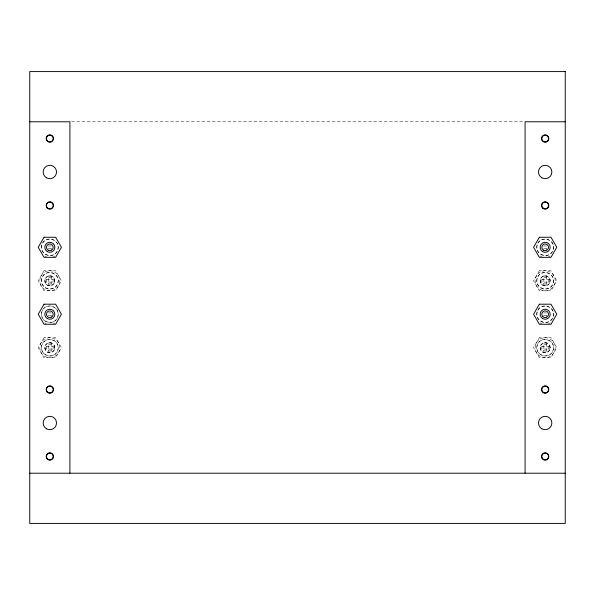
<?xml version="1.0" encoding="UTF-8"?>
<svg xmlns="http://www.w3.org/2000/svg" width="595" height="595" viewBox="0 0 595 595"><rect width="100%" height="100%" fill="white"/><g stroke="black" fill="none" stroke-linecap="round" stroke-linejoin="round"><path stroke-width="0.45" stroke-dasharray="2.98 2.23" d="M71.586 121.789L524.344 121.789M51.17 248.636L48.493 248.636L48.493 245.958L51.17 245.958L51.17 251.15M546.507 248.636L543.83 248.636L543.83 245.958L546.507 245.958L546.507 251.15M51.17 315.573L48.493 315.573L48.493 312.896L51.17 312.896L51.17 318.087M546.507 315.573L543.83 315.573L543.83 312.896L546.507 312.896L546.507 318.087M54.852 322.929A10.041 10.041 0 0 1 53.26 323.673M46.403 323.673A10.041 10.041 0 0 1 44.811 322.929M54.852 255.991A10.041 10.041 0 0 1 53.26 256.735M46.403 256.735A10.041 10.041 0 0 1 44.811 255.991M550.189 255.991A10.041 10.041 0 0 1 548.597 256.735M541.74 256.735A10.041 10.041 0 0 1 540.148 255.991M550.189 322.929A10.041 10.041 0 0 1 548.597 323.673M541.74 323.673A10.041 10.041 0 0 1 540.148 322.929M41.747 245.133C38.571 255.411 55.521 259.948 57.916 249.461C61.092 239.183 44.142 234.646 41.747 245.133M41.747 278.601C38.571 288.88 55.521 293.417 57.916 282.93C61.092 272.651 44.142 268.114 41.747 278.601M41.747 312.07C38.571 322.349 55.521 326.886 57.916 316.399C61.092 306.12 44.142 301.583 41.747 312.07M41.747 345.539C38.571 355.817 55.521 360.354 57.916 349.867C61.092 339.589 44.142 335.052 41.747 345.539M537.084 245.133C533.908 255.411 550.858 259.948 553.253 249.461C556.429 239.183 539.479 234.646 537.084 245.133M537.084 278.601C533.908 288.88 550.858 293.417 553.253 282.93C556.429 272.651 539.479 268.114 537.084 278.601M537.084 312.07C533.908 322.349 550.858 326.886 553.253 316.399C556.429 306.12 539.479 301.583 537.084 312.07M537.084 345.539C533.908 355.817 550.858 360.354 553.253 349.867C556.429 339.589 539.479 335.052 537.084 345.539M44.037 270.725L38.236 280.766L44.037 290.806L55.625 290.806L61.426 280.766L55.625 270.725L44.037 270.725M44.037 337.663L38.236 347.703L44.037 357.744L55.625 357.744L61.426 347.703L55.625 337.663L44.037 337.663M539.375 270.725L533.574 280.766L539.375 290.806L550.963 290.806L556.764 280.766L550.963 270.725L539.375 270.725M539.375 337.663L533.574 347.703L539.375 357.744L550.963 357.744L556.764 347.703L550.963 337.663L539.375 337.663M51.17 276.08L48.493 276.08L48.493 285.451L51.17 285.451L51.17 276.08M546.507 276.08L543.83 276.08L543.83 285.451L546.507 285.451L546.507 276.08M54.517 279.427L45.146 279.427L45.146 282.104L54.517 282.104L54.517 279.427M549.854 279.427L540.483 279.427L540.483 282.104L549.854 282.104L549.854 279.427M51.17 343.017L48.493 343.017L48.493 352.389L51.17 352.389L51.17 343.017M546.507 343.017L543.83 343.017L543.83 352.389L546.507 352.389L546.507 343.017M54.517 346.364L45.146 346.364L45.146 349.042L54.517 349.042L54.517 346.364M549.854 346.364L540.483 346.364L540.483 349.042L549.854 349.042L549.854 346.364M542.662 352.054A5.02 5.02 0 0 0 550.189 347.703A5.02 5.02 0 0 0 542.662 343.352A5.02 5.02 0 0 0 542.662 352.054A5.02 5.02 0 0 0 550.189 347.703A5.02 5.02 0 0 0 542.662 343.352A5.02 5.02 0 0 0 542.662 352.054M543.495 350.604A3.347 3.347 0 0 0 548.516 347.703A3.347 3.347 0 0 0 543.495 344.803A3.347 3.347 0 0 0 543.495 350.604M539.256 353.616A8.367 8.367 0 0 0 553.253 349.867A8.367 8.367 0 0 0 543.004 339.619A8.367 8.367 0 0 0 539.256 353.616M47.325 285.117A5.02 5.02 0 0 0 54.852 280.766A5.02 5.02 0 0 0 47.325 276.415A5.02 5.02 0 0 0 47.325 285.117M47.317 352.054A5.02 5.02 0 0 0 54.852 347.703A5.02 5.02 0 0 0 47.325 343.352A5.02 5.02 0 0 0 47.317 352.054A5.02 5.02 0 0 0 54.852 347.703A5.02 5.02 0 0 0 47.317 343.352A5.02 5.02 0 0 0 47.325 352.054M542.655 285.117A5.02 5.02 0 0 0 550.189 280.766A5.02 5.02 0 0 0 542.655 276.415A5.02 5.02 0 0 0 542.655 285.117M48.158 283.666A3.347 3.347 0 0 0 53.178 280.766A3.347 3.347 0 0 0 48.158 277.865A3.347 3.347 0 0 0 48.158 283.666M46.284 284.313A5.02 5.02 0 0 0 54.681 282.067A5.02 5.02 0 0 0 48.53 275.916A5.02 5.02 0 0 0 46.284 284.313M45.651 288.01A8.367 8.367 0 0 0 58.198 280.766A8.367 8.367 0 0 0 45.651 273.522A8.367 8.367 0 0 0 45.651 288.01M543.495 283.666A3.347 3.347 0 0 0 548.516 280.766A3.347 3.347 0 0 0 543.495 277.865A3.347 3.347 0 0 0 543.495 283.666M541.621 284.313A5.02 5.02 0 0 0 550.018 282.067A5.02 5.02 0 0 0 543.867 275.916A5.02 5.02 0 0 0 541.621 284.313M540.989 288.01A8.367 8.367 0 0 0 553.536 280.766A8.367 8.367 0 0 0 540.989 273.522A8.367 8.367 0 0 0 540.989 288.01M48.158 350.604A3.347 3.347 0 0 0 53.178 347.703A3.347 3.347 0 0 0 48.158 344.803A3.347 3.347 0 0 0 48.158 350.604M43.918 353.616A8.367 8.367 0 0 0 57.916 349.867A8.367 8.367 0 0 0 47.667 339.619A8.367 8.367 0 0 0 43.918 353.616M540.989 254.541A8.367 8.367 0 0 0 553.536 247.297A8.367 8.367 0 0 0 540.989 240.053A8.367 8.367 0 0 0 540.989 254.541M43.918 320.147A8.367 8.367 0 0 0 57.916 316.399A8.367 8.367 0 0 0 47.667 306.15A8.367 8.367 0 0 0 43.918 320.147M540.989 321.478A8.367 8.367 0 0 0 553.536 314.234A8.367 8.367 0 0 0 540.989 306.99A8.367 8.367 0 0 0 540.989 321.478M45.651 254.541A8.367 8.367 0 0 0 58.198 247.297A8.367 8.367 0 0 0 45.651 240.053A8.367 8.367 0 0 0 45.651 254.541M42.728 287.868A10.041 10.041 0 0 0 59.53 283.361A10.041 10.041 0 0 0 47.236 271.067A10.041 10.041 0 0 0 42.728 287.868M44.811 356.398A10.041 10.041 0 0 0 59.872 347.703A10.041 10.041 0 0 0 44.811 339.009A10.041 10.041 0 0 0 44.811 356.398M538.066 354.806A10.041 10.041 0 0 0 554.867 350.299A10.041 10.041 0 0 0 542.573 338.005A10.041 10.041 0 0 0 538.066 354.806M540.148 289.46A10.041 10.041 0 0 0 555.209 280.766A10.041 10.041 0 0 0 540.148 272.071A10.041 10.041 0 0 0 540.148 289.46"/><path stroke-width="0.89" d="M29.75 121.789L69.913 121.789L69.913 473.211M565.25 121.789L525.087 121.789L525.087 473.211M29.75 473.211L565.25 473.211M44.037 237.256L38.236 247.297L44.037 257.338L55.625 257.338L61.426 247.297L55.625 237.256L44.037 237.256M44.037 304.194L38.236 314.234L44.037 324.275L55.625 324.275L61.426 314.234L55.625 304.194L44.037 304.194M539.375 237.256L533.574 247.297L539.375 257.338L550.963 257.338L556.764 247.297L550.963 237.256L539.375 237.256M539.375 304.194L533.574 314.234L539.375 324.275L550.963 324.275L556.764 314.234L550.963 304.194L539.375 304.194M565.25 71.586L29.75 71.586L29.75 523.414L565.25 523.414L565.25 71.586M46.484 177.786A6.694 6.694 0 0 0 56.525 171.992A6.694 6.694 0 0 0 46.484 166.198A6.694 6.694 0 0 0 46.484 177.786M46.484 428.802A6.694 6.694 0 0 0 56.525 423.008A6.694 6.694 0 0 0 46.484 417.214A6.694 6.694 0 0 0 46.484 428.802M541.822 177.786A6.694 6.694 0 0 0 551.863 171.992A6.694 6.694 0 0 0 541.822 166.198A6.694 6.694 0 0 0 541.822 177.786M541.822 428.802A6.694 6.694 0 0 0 551.863 423.008A6.694 6.694 0 0 0 541.822 417.214A6.694 6.694 0 0 0 541.822 428.802M542.662 251.648A5.02 5.02 0 0 0 550.189 247.297A5.02 5.02 0 0 0 542.662 242.946A5.02 5.02 0 0 0 542.662 251.648M543.495 250.197A3.347 3.347 0 0 0 548.516 247.297A3.347 3.347 0 0 0 543.495 244.396A3.347 3.347 0 0 0 543.495 250.197M47.325 318.585A5.02 5.02 0 0 0 54.852 314.234A5.02 5.02 0 0 0 47.325 309.883A5.02 5.02 0 0 0 47.325 318.585M47.987 141.714A3.682 3.682 0 0 0 53.513 138.523A3.682 3.682 0 0 0 47.987 135.333A3.682 3.682 0 0 0 47.987 141.714M47.228 208.064A3.682 3.682 0 0 0 53.386 206.413A3.682 3.682 0 0 0 48.879 201.906A3.682 3.682 0 0 0 47.228 208.064M47.228 392.142A3.682 3.682 0 0 0 53.386 390.491A3.682 3.682 0 0 0 48.879 385.984A3.682 3.682 0 0 0 47.228 392.142M47.987 459.667A3.682 3.682 0 0 0 53.513 456.477A3.682 3.682 0 0 0 47.987 453.286A3.682 3.682 0 0 0 47.987 459.667M543.324 141.714A3.682 3.682 0 0 0 548.85 138.523A3.682 3.682 0 0 0 543.324 135.333A3.682 3.682 0 0 0 543.324 141.714M542.566 208.064A3.682 3.682 0 0 0 548.724 206.413A3.682 3.682 0 0 0 544.217 201.906A3.682 3.682 0 0 0 542.566 208.064M543.324 392.73A3.682 3.682 0 0 0 548.85 389.539A3.682 3.682 0 0 0 543.324 386.348A3.682 3.682 0 0 0 543.324 392.73M543.324 459.667A3.682 3.682 0 0 0 548.85 456.477A3.682 3.682 0 0 0 543.324 453.286A3.682 3.682 0 0 0 543.324 459.667M47.466 316.6A3.347 3.347 0 0 0 53.067 315.097A3.347 3.347 0 0 0 48.969 310.999A3.347 3.347 0 0 0 47.466 316.6M542.662 318.585A5.02 5.02 0 0 0 550.189 314.234A5.02 5.02 0 0 0 542.662 309.883A5.02 5.02 0 0 0 542.662 318.585M542.804 316.6A3.347 3.347 0 0 0 548.404 315.097A3.347 3.347 0 0 0 544.306 310.999A3.347 3.347 0 0 0 542.804 316.6M47.325 251.648A5.02 5.02 0 0 0 54.852 247.297A5.02 5.02 0 0 0 47.325 242.946A5.02 5.02 0 0 0 47.325 251.648M48.158 250.197A3.347 3.347 0 0 0 53.178 247.297A3.347 3.347 0 0 0 48.158 244.396A3.347 3.347 0 0 0 48.158 250.197M48.158 392.44A3.347 3.347 0 0 0 53.178 389.539A3.347 3.347 0 0 0 48.158 386.638A3.347 3.347 0 0 0 48.158 392.44M48.158 208.362A3.347 3.347 0 0 0 53.178 205.461A3.347 3.347 0 0 0 48.158 202.56A3.347 3.347 0 0 0 48.158 208.362M48.158 459.377A3.347 3.347 0 0 0 53.178 456.477A3.347 3.347 0 0 0 48.158 453.576A3.347 3.347 0 0 0 48.158 459.377M48.158 141.424A3.347 3.347 0 0 0 53.178 138.523A3.347 3.347 0 0 0 48.158 135.623A3.347 3.347 0 0 0 48.158 141.424M543.495 459.377A3.347 3.347 0 0 0 548.516 456.477A3.347 3.347 0 0 0 543.495 453.576A3.347 3.347 0 0 0 543.495 459.377M543.495 392.44A3.347 3.347 0 0 0 548.516 389.539A3.347 3.347 0 0 0 543.495 386.638A3.347 3.347 0 0 0 543.495 392.44M542.804 207.826A3.347 3.347 0 0 0 548.404 206.324A3.347 3.347 0 0 0 544.306 202.226A3.347 3.347 0 0 0 542.804 207.826M543.495 141.424A3.347 3.347 0 0 0 548.516 138.523A3.347 3.347 0 0 0 543.495 135.623A3.347 3.347 0 0 0 543.495 141.424"/></g></svg>
